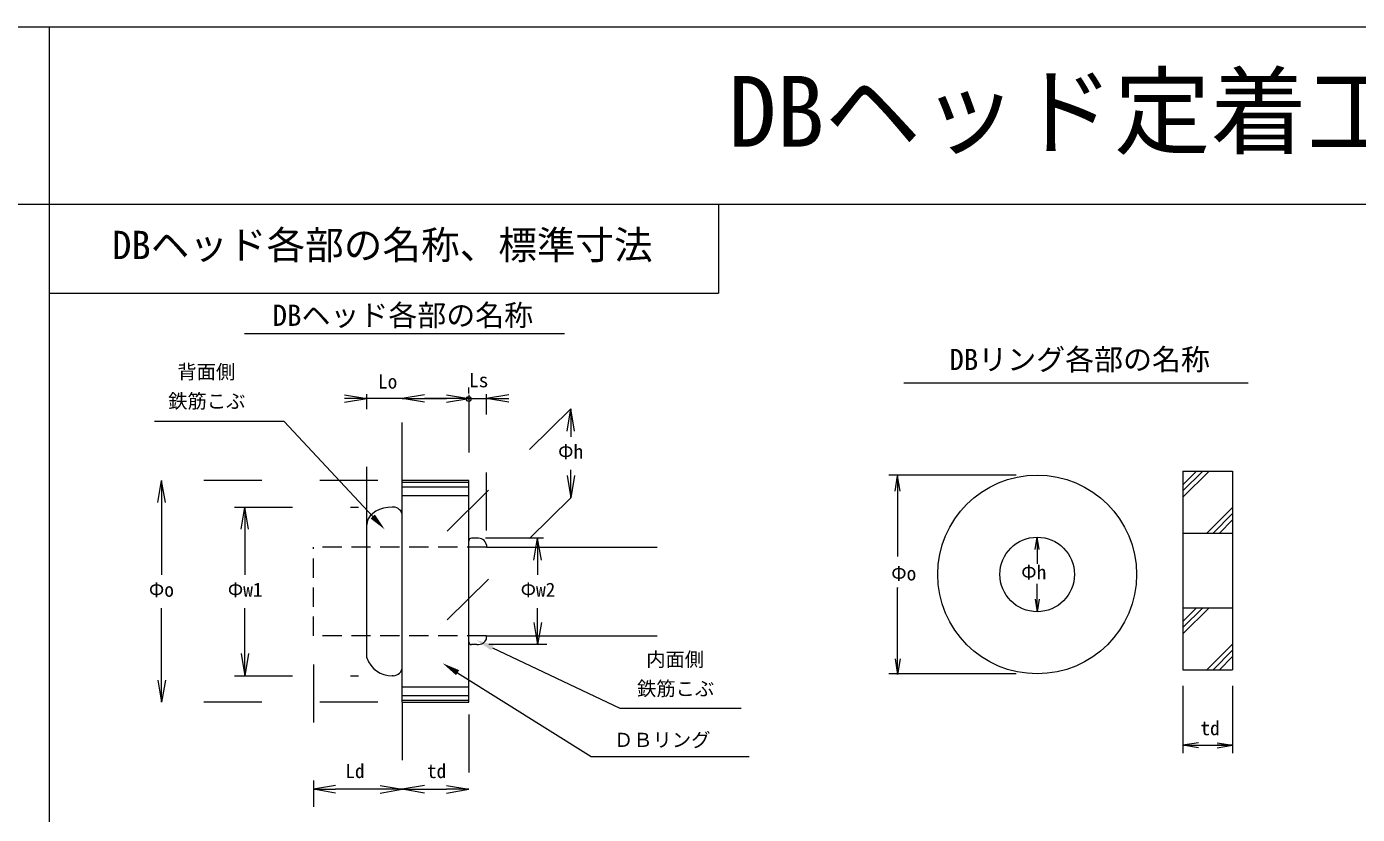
# Model space of a CAD drawing. Units: millimetres, scale not verified. Extents: x -25255 to 25671, y -15462 to 18552.
# Drawn here: x -15721 to -1934, y 10392 to 18552 of the extents above; entities that cross this region are included whole.
import ezdxf
from ezdxf.enums import TextEntityAlignment as Align

# ---------------------------------------------------------------- set-up
doc = ezdxf.new("R2010")
doc.units = ezdxf.units.MM
doc.header["$LTSCALE"] = 100
doc.header["$PDMODE"] = 32
doc.header["$PDSIZE"] = 50
doc.linetypes.add('DASHED2', pattern=[3, 2, -1])
doc.linetypes.add('DASHED_SPACED', pattern=[12, 6, -6])
doc.layers.add('C-0_タイトル', color=7, linetype='Continuous')
doc.layers.add('C-1_文字', color=7, linetype='DASHED2')
doc.layers.add('C-2_メモ', color=7, linetype='Continuous', lineweight=18)
doc.layers.add('C-7', color=7, linetype='Continuous', lineweight=18)
doc.styles.add('ＭＳ ゴシック', font='')
doc.styles.get('ＭＳ ゴシック').set_extended_font_data('MS Gothic')

msp = doc.modelspace()

# ---------------------------------------------------------------- linework, layer by layer
at = {"layer": 'C-2_メモ'}
msp.add_line((-11140.3, 14752), (-11140.3, 14814.6), dxfattribs=at)
at = {"layer": 'C-7', "color": 2}
for p, q in [((-25254.9, 18550.2), (25671, 18550.2)), ((-22497.2, 18550.2), (22913.2, 18550.2))]:
    msp.add_line(p, q, dxfattribs=at)
at = {"layer": 'C-7', "color": 5}
for p, q in [((-15487.6, 18551.8), (-15487.6, 10315.6)), ((-25254.9, 16711.7), (25671, 16711.7)), ((-8553.5, 16711.7), (-8553.5, 15792.5)), ((-15487.5, 15792.5), (-8553.5, 15792.5)), ((-13052.5, 14461.4), (-14396.6, 14461.4)), ((-12135.2, 13477.7), (-13052.5, 14461.4)), ((-3741, 13947.9), (-3226.3, 13947.9)), ((-3741, 13947.9), (-3741, 11888.9)), ((-3226.3, 13947.9), (-3226.3, 11888.9)), ((-11140.3, 13851), (-11829.7, 13851)), ((-11829.7, 11552.9), (-11829.7, 13851)), ((-11140.3, 11552.9), (-11140.3, 13851)), ((-12102.8, 13532.2), (-12135.5, 13509.5)), ((-11921.7, 13575.3), (-11932.5, 13575.3)), ((-12197.4, 12012.9), (-12197.4, 13391.1)), ((-11055.8, 13253.7), (-11110.2, 13253.7)), ((-3741, 13304.5), (-3226.3, 13304.5)), ((-10956.5, 13184.6), (-10956.5, 13161.6)), ((-10956.5, 13161.6), (-9189.6, 13161.6)), ((-3741, 12532.3), (-3226.3, 12532.3)), ((-11055.8, 12150.3), (-11110.2, 12150.3)), ((-10992, 12166.5), (-10979.7, 12175)), ((-10956.5, 12242.4), (-9189.6, 12242.4)), ((-10956.5, 12219.4), (-10956.5, 12242.4)), ((-10895.2, 12118.9), (-9574.7, 11491.2)), ((-11255.5, 11859.9), (-9870.7, 10990.7)), ((-3741, 11888.9), (-3226.3, 11888.9)), ((-11921.7, 11828.7), (-11932.5, 11828.7)), ((-11829.7, 11552.9), (-11140.3, 11552.9)), ((-9574.7, 11491.2), (-8317.5, 11491.2)), ((-9870.7, 10990.7), (-8236.6, 10990.7))]:
    msp.add_line(p, q, dxfattribs=at)
at = {"layer": 'C-7', "color": 3}
for p, q in [((-13463.6, 15374.7), (-10148.4, 15374.7)), ((-6633.4, 14861.9), (-3066.9, 14861.9))]:
    msp.add_line(p, q, dxfattribs=at)
at = {"layer": 'C-7'}
for p, q in [((-12427.3, 14661.2), (-12197.4, 14699.5)), ((-11829.7, 14699.5), (-12197.4, 14699.5)), ((-11599.9, 14661.2), (-11829.7, 14699.5)), ((-11370.1, 14699.7), (-11599.9, 14699.7)), ((-11599.9, 14699.5), (-11370.1, 14699.5)), ((-11370.1, 14661.4), (-11140.3, 14699.7)), ((-11140.3, 14699.7), (-10956.5, 14699.7)), ((-10726.7, 14661.4), (-10956.5, 14699.7)), ((-10120.8, 14361.5), (-10082.5, 14591.4)), ((-10082.5, 14361.5), (-10082.5, 14304.1)), ((-10082.5, 13901.9), (-10082.5, 13959.4)), ((-3741, 13676.8), (-3469.9, 13947.9)), ((-3741, 13741.8), (-3534.9, 13947.9)), ((-3741, 13806.8), (-3599.9, 13947.9)), ((-14360, 13621.2), (-14321.7, 13851)), ((-11140.3, 13828.1), (-11829.7, 13828.1)), ((-10044.2, 13901.9), (-10082.5, 13672.1)), ((-5470.5, 13907.1), (-6788.9, 13907.1)), ((-6723.7, 13739.6), (-6696.9, 13900.4)), ((-11140.3, 13782.1), (-11829.7, 13782.1)), ((-11140.3, 13690.2), (-11829.7, 13690.2)), ((-6696.9, 13739.6), (-6696.9, 13062.1)), ((-14321.7, 13621.2), (-14321.7, 12874.3)), ((-13498.2, 13345.5), (-13459.9, 13575.3)), ((-3493.8, 13304.5), (-3226.3, 13572)), ((-3428.8, 13304.5), (-3226.3, 13507)), ((-3363.8, 13304.5), (-3226.3, 13442)), ((-13459.9, 13345.5), (-13459.9, 12874.3)), ((-10464.9, 13023.8), (-10426.6, 13253.7)), ((-5272.9, 13134.9), (-5251.5, 13263.6)), ((-5251.5, 13134.9), (-5251.5, 12986.4)), ((-6696.9, 12002.2), (-6696.9, 12743.2)), ((-6696.9, 12743.2), (-6696.9, 12734.1)), ((-5251.5, 12620.2), (-5251.5, 12781)), ((-5230, 12620.2), (-5251.5, 12491.5)), ((-14321.7, 11782.7), (-14321.7, 12529.6)), ((-10426.6, 12380.1), (-10426.6, 12529.6)), ((-3741, 12261.2), (-3469.9, 12532.3)), ((-3741, 12391.2), (-3599.9, 12532.3)), ((-3741, 12326.2), (-3534.9, 12532.3)), ((-10464.9, 12380.1), (-10426.6, 12150.3)), ((-3493.8, 11888.9), (-3226.3, 12156.4)), ((-13421.6, 12058.5), (-13459.9, 11828.7)), ((-6670.1, 12002.2), (-6696.9, 11841.3)), ((-3428.8, 11888.9), (-3226.3, 12091.4)), ((-3363.8, 11888.9), (-3226.3, 12026.4)), ((-14283.4, 11782.7), (-14321.7, 11552.9)), ((-5470.5, 11848), (-6788.9, 11848)), ((-3741, 11724.2), (-3741, 11027.5)), ((-3226.3, 11724.2), (-3226.3, 11027.5)), ((-11829.7, 11713.8), (-11140.3, 11713.8)), ((-11829.7, 11621.9), (-11140.3, 11621.9)), ((-11829.7, 11575.9), (-11140.3, 11575.9)), ((-3580.2, 11134.8), (-3741, 11108)), ((-3580.2, 11081.2), (-3741, 11108)), ((-3741, 11108), (-3225.8, 11108)), ((-3388.2, 11108), (-3258.4, 11108)), ((-3387.1, 11134.8), (-3226.3, 11108)), ((-12519.2, 10613.6), (-12749, 10651.9)), ((-12059.6, 10690.2), (-11829.7, 10651.9)), ((-11599.9, 10613.6), (-11829.7, 10651.9)), ((-11599.9, 10651.9), (-11370.1, 10651.9)), ((-11370.1, 10690.2), (-11140.3, 10651.9))]:
    msp.add_line(p, q, dxfattribs=at)
at = {"layer": 'C-7', "color": 5, "linetype": 'DASHED_SPACED'}
for p, q in [((-12197.4, 13391.1), (-12197.4, 14744.5)), ((-11829.7, 13851), (-11829.7, 14744.5)), ((-11140.3, 14739.5), (-11140.3, 13851)), ((-10956.5, 13334.2), (-10956.5, 14744.7)), ((-10082.5, 14591.4), (-11532.2, 13161.6)), ((-12083.9, 13851), (-14428.9, 13851)), ((-10082.5, 13672.1), (-11532.2, 12242.4)), ((-13566.8, 13575.3), (-12283.7, 13575.3)), ((-10367.4, 13253.7), (-11055.8, 13253.7)), ((-10331.9, 12150.3), (-11055.8, 12150.3)), ((-12749, 11944.7), (-12749, 10468.8)), ((-13566.8, 11828.7), (-12283.7, 11828.7)), ((-12083.9, 11552.9), (-14405.9, 11552.9)), ((-11829.7, 11552.9), (-11829.7, 10473.1)), ((-11140.3, 11427.3), (-11140.3, 10468.8))]:
    msp.add_line(p, q, dxfattribs=at)
at = {"layer": 'C-7', "color": 5, "linetype": 'DASHED2'}
for p, q in [((-12749, 12242.4), (-12749, 13161.6)), ((-10956.5, 13161.6), (-12749, 13161.6)), ((-10956.5, 12242.4), (-12749, 12242.4))]:
    msp.add_line(p, q, dxfattribs=at)
at = {"layer": 'C-7'}
for points in [[(-12427.3, 14737.8), (-12197.4, 14699.5), (-12427.3, 14699.5)], [(-11599.9, 14737.8), (-11829.7, 14699.5), (-11599.9, 14699.5)], [(-11370.1, 14738), (-11140.3, 14699.7), (-11370.1, 14699.7)], [(-10726.7, 14738), (-10956.5, 14699.7), (-10726.7, 14699.7)], [(-10044.2, 14361.5), (-10082.5, 14591.4), (-10082.5, 14361.5)], [(-14283.4, 13621.2), (-14321.7, 13851), (-14321.7, 13621.2)], [(-10120.8, 13901.9), (-10082.5, 13672.1), (-10082.5, 13901.9)], [(-6670.1, 13739.6), (-6696.9, 13900.4), (-6696.9, 13739.6)], [(-13421.6, 13345.5), (-13459.9, 13575.3), (-13459.9, 13345.5)], [(-10388.3, 13023.8), (-10426.6, 13253.7), (-10426.6, 13023.8), (-10426.6, 12874.3)], [(-5230, 13134.9), (-5251.5, 13263.6), (-5251.5, 13134.9)], [(-5272.9, 12620.2), (-5251.5, 12491.5), (-5251.5, 12620.2)], [(-13498.2, 12058.5), (-13459.9, 11828.7), (-13459.9, 12058.5), (-13459.9, 12529.6)], [(-10388.3, 12380.1), (-10426.6, 12150.3), (-10426.6, 12380.1)], [(-6723.7, 12002.2), (-6696.9, 11841.3), (-6696.9, 12002.2)], [(-14360, 11782.7), (-14321.7, 11552.9), (-14321.7, 11782.7)], [(-3387.1, 11081.2), (-3226.3, 11108), (-3387.1, 11108)], [(-12519.2, 10690.2), (-12749, 10651.9), (-12519.2, 10651.9)], [(-12059.6, 10613.6), (-11829.7, 10651.9), (-12059.6, 10651.9), (-12519.2, 10651.9)], [(-11599.9, 10690.2), (-11829.7, 10651.9), (-11599.9, 10651.9)], [(-11370.1, 10613.6), (-11140.3, 10651.9), (-11370.1, 10651.9)]]:
    msp.add_lwpolyline(points, dxfattribs=at)
at = {"layer": 'C-7', "color": 5}
for points in [[(-12023.1, 13564.2), (-12065, 13550.6), (-12102.8, 13532.2)], [(-11932.5, 13575.3), (-11978.5, 13572.5), (-12023.1, 13564.2)], [(-12135.5, 13509.5), (-12161.9, 13483.2), (-12181.5, 13454.1), (-12193.4, 13423.1), (-12197.4, 13391.1), (-12197.4, 13391.1)], [(-11055.8, 12150.3), (-11038.6, 12151.4), (-11021.8, 12154.5), (-11006.1, 12159.6), (-10992, 12166.5)], [(-10979.7, 12175), (-10969.8, 12184.9), (-10962.5, 12195.8), (-10958, 12207.4), (-10956.5, 12219.4)]]:
    msp.add_lwpolyline(points, dxfattribs=at)
for radius in [1029.5, 386.1]:
    msp.add_circle((-5251.5, 12877.6), radius, dxfattribs=at)
for centre, radius, start, end in [((-11921.7, 13483.3), 91.9, 0, 90), ((-11110.2, 13223.6), 30.1, 90, 180), ((-11045.6, 13162.3), 91.9, 14.03818, 96.35347), ((-11110.2, 12180.4), 30.1, 180, 270), ((-11937.3, 12104.4), 275.8, 199.39233, 270.99931), ((-11921.7, 11920.6), 91.9, 270, 0)]:
    msp.add_arc(centre, radius, start, end, dxfattribs=at)
at = {"layer": 'C-7'}
msp.add_point((-11140.3, 14694.5), dxfattribs=at)
for points in [[(-12112.8, 13498.5), (-12009.9, 13343.2), (-12157.6, 13456.8)], [(-10908.3, 12091.2), (-11061.2, 12197.8), (-10882, 12146.5)], [(-11271.8, 11833.9), (-11411.2, 11957.6), (-11239.2, 11885.8)]]:
    msp.add_solid(points, dxfattribs=at)

# ---------------------------------------------------------------- texts
at = {"layer": 'C-0_タイトル', "style": 'ＭＳ ゴシック'}
for s, height, p in [('DBヘッド定着工法 (RC)\u3000配筋要領図 ', 733.1, (-8452.4, 17088.1)), ('DBヘッド各部の名称、標準寸法', 293.3, (-14834.3, 16055.3))]:
    msp.add_text(s, height=height, dxfattribs=at).set_placement(p, align=Align.BOTTOM_LEFT)
at = {"layer": 'C-1_文字', "style": 'ＭＳ ゴシック'}
for s, p in [('DBヘッド各部の名称', (-13172.3, 15386.3)), ('DBリング各部の名称', (-6160.7, 14928.3))]:
    msp.add_text(s, height=219.9, dxfattribs=at).set_placement(p, align=Align.BOTTOM_LEFT)
at = {"layer": 'C-2_メモ', "style": 'ＭＳ ゴシック'}
for s, p in [('背面側', (-14159.3, 14858.4)), ('Lo', (-12080.2, 14758.3)), ('Ls', (-11136.8, 14772)), ('鉄筋こぶ', (-14254.1, 14555.4)), ('Φh', (-10215, 14031.7)), ('Φo', (-6763.8, 12770.9)), ('Φh', (-5417.3, 12782.6)), ('Φo', (-14454.3, 12602)), ('Φw1', (-13636.7, 12602)), ('Φw2', (-10603.4, 12602)), ('内面側', (-9301.9, 11880.5)), ('鉄筋こぶ', (-9396.7, 11577.6)), ('td', (-3560.3, 11168.1)), ('ＤＢリング', (-9635.9, 11046.4)), ('Ld', (-12419.2, 10724.3)), ('td', (-11573.4, 10724.3))]:
    msp.add_text(s, height=146.6, dxfattribs=at).set_placement(p, align=Align.BOTTOM_LEFT)

doc.saveas('drawing.dxf')
